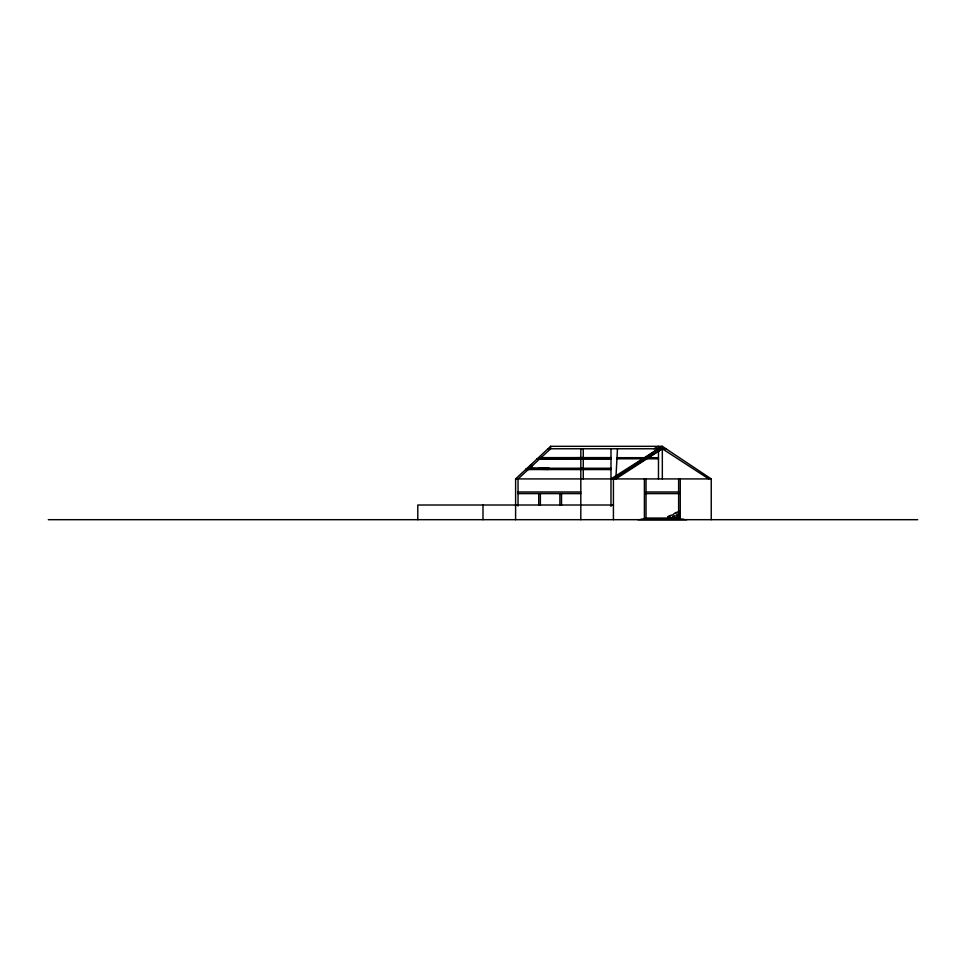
<?xml version="1.0" encoding="UTF-8"?>
<svg xmlns="http://www.w3.org/2000/svg" width="966" height="966" viewBox="0 0 966 966"><rect width="100%" height="100%" fill="white"/><g stroke="black" fill="none" stroke-linecap="round" stroke-linejoin="round"><path stroke-width="1.45" d="M537.253 458.898L539.692 458.898L540.96 457.63L610.995 457.606L611.007 458.802L541.093 458.778L541.153 457.582L541.093 458.778L537.458 458.898M580.82 468.269L580.82 458.717L539.692 458.898L541.117 457.582L541.153 458.693L541.334 457.582L539.692 458.898M580.832 448.767L580.82 457.606L541.093 458.778L540.888 457.715M610.971 506.377L611.007 448.767M617.479 448.767L615.861 478.919L662.326 448.767L708.79 478.919M540.115 458.476L541.093 457.63L539.668 458.898L541.093 457.981M541.334 457.582L541.093 458.186M530.092 467.785L548.942 468.244L548.036 469.44L528.873 468.908L529.96 469.44M530.902 467.327L532.532 465.527L530.08 465.527M515.602 519.684L515.602 478.919L550.656 446.316L662.326 446.316L711.242 478.919L711.242 519.684M541.081 457.63L540.368 458.222L540.972 457.691M613.422 519.684L613.422 478.919L658.474 448.767L658.474 446.316L653.934 448.767M610.971 478.919L662.326 446.316L662.326 478.919M613.422 478.919L662.326 448.767M580.82 458.802L583.259 457.606L541.093 458.778M538.11 458.898L536.963 459.164L537.676 458.898M528.474 468.607L525.818 469.476L610.983 469.464L611.007 468.269L538.787 468.232M536.963 459.164L537.796 458.898M548.942 468.244L526.047 469.259M616.948 458.741L616.996 457.691L658.474 457.691M548.205 448.767L665.997 448.767M583.259 458.717L610.995 458.717M616.948 458.802L658.474 458.802M525.963 469.343L580.82 469.379L580.808 519.684M583.259 469.379L610.983 469.379M515.602 478.919L711.242 478.919M518.042 491.972L580.808 491.972M645.843 491.972L680.318 491.972M518.042 493.602L580.808 493.602M645.203 493.602L679.195 493.602M613.422 505.013L417.783 505.013L417.783 519.684M679.992 512.378L676.188 512.378L676.188 513.2L674.558 513.2L672.928 514.83L669.667 515.639L669.667 516.508L668.037 516.508L668.037 518.054M677.818 514.854L676.188 514.83L676.188 518.054M668.037 516.46L669.667 516.46M672.928 516.46C677.009 516.822 671.285 515.421 672.928 518.054M644.394 518.054L680.257 518.054M48.3 519.684L917.7 519.684M527.641 467.785L528.124 469.597M686.778 519.684L637.874 519.684M683.517 519.14L641.134 519.14M680.257 478.919L680.257 518.597M679.448 510.748L677.818 512.378M679.448 513.224L679.448 518.054M678.627 478.919L678.627 518.054M677.818 514.009L677.818 518.054M674.558 515.675L674.558 518.054M671.298 517.305L671.298 518.054M658.474 450.253L658.474 478.919M646.025 478.919L646.025 518.054M644.394 478.919L644.394 518.597M617.105 457.691L617.105 458.802M583.259 448.767L583.259 478.919M561.524 493.602L561.524 505.109M559.894 493.602L559.894 505.109M550.656 446.316L550.656 448.767L518.042 478.919L518.042 506.015M540.368 493.602L540.368 505.109M538.738 493.602L538.738 505.109M483 505.013L483 519.684"/></g></svg>
